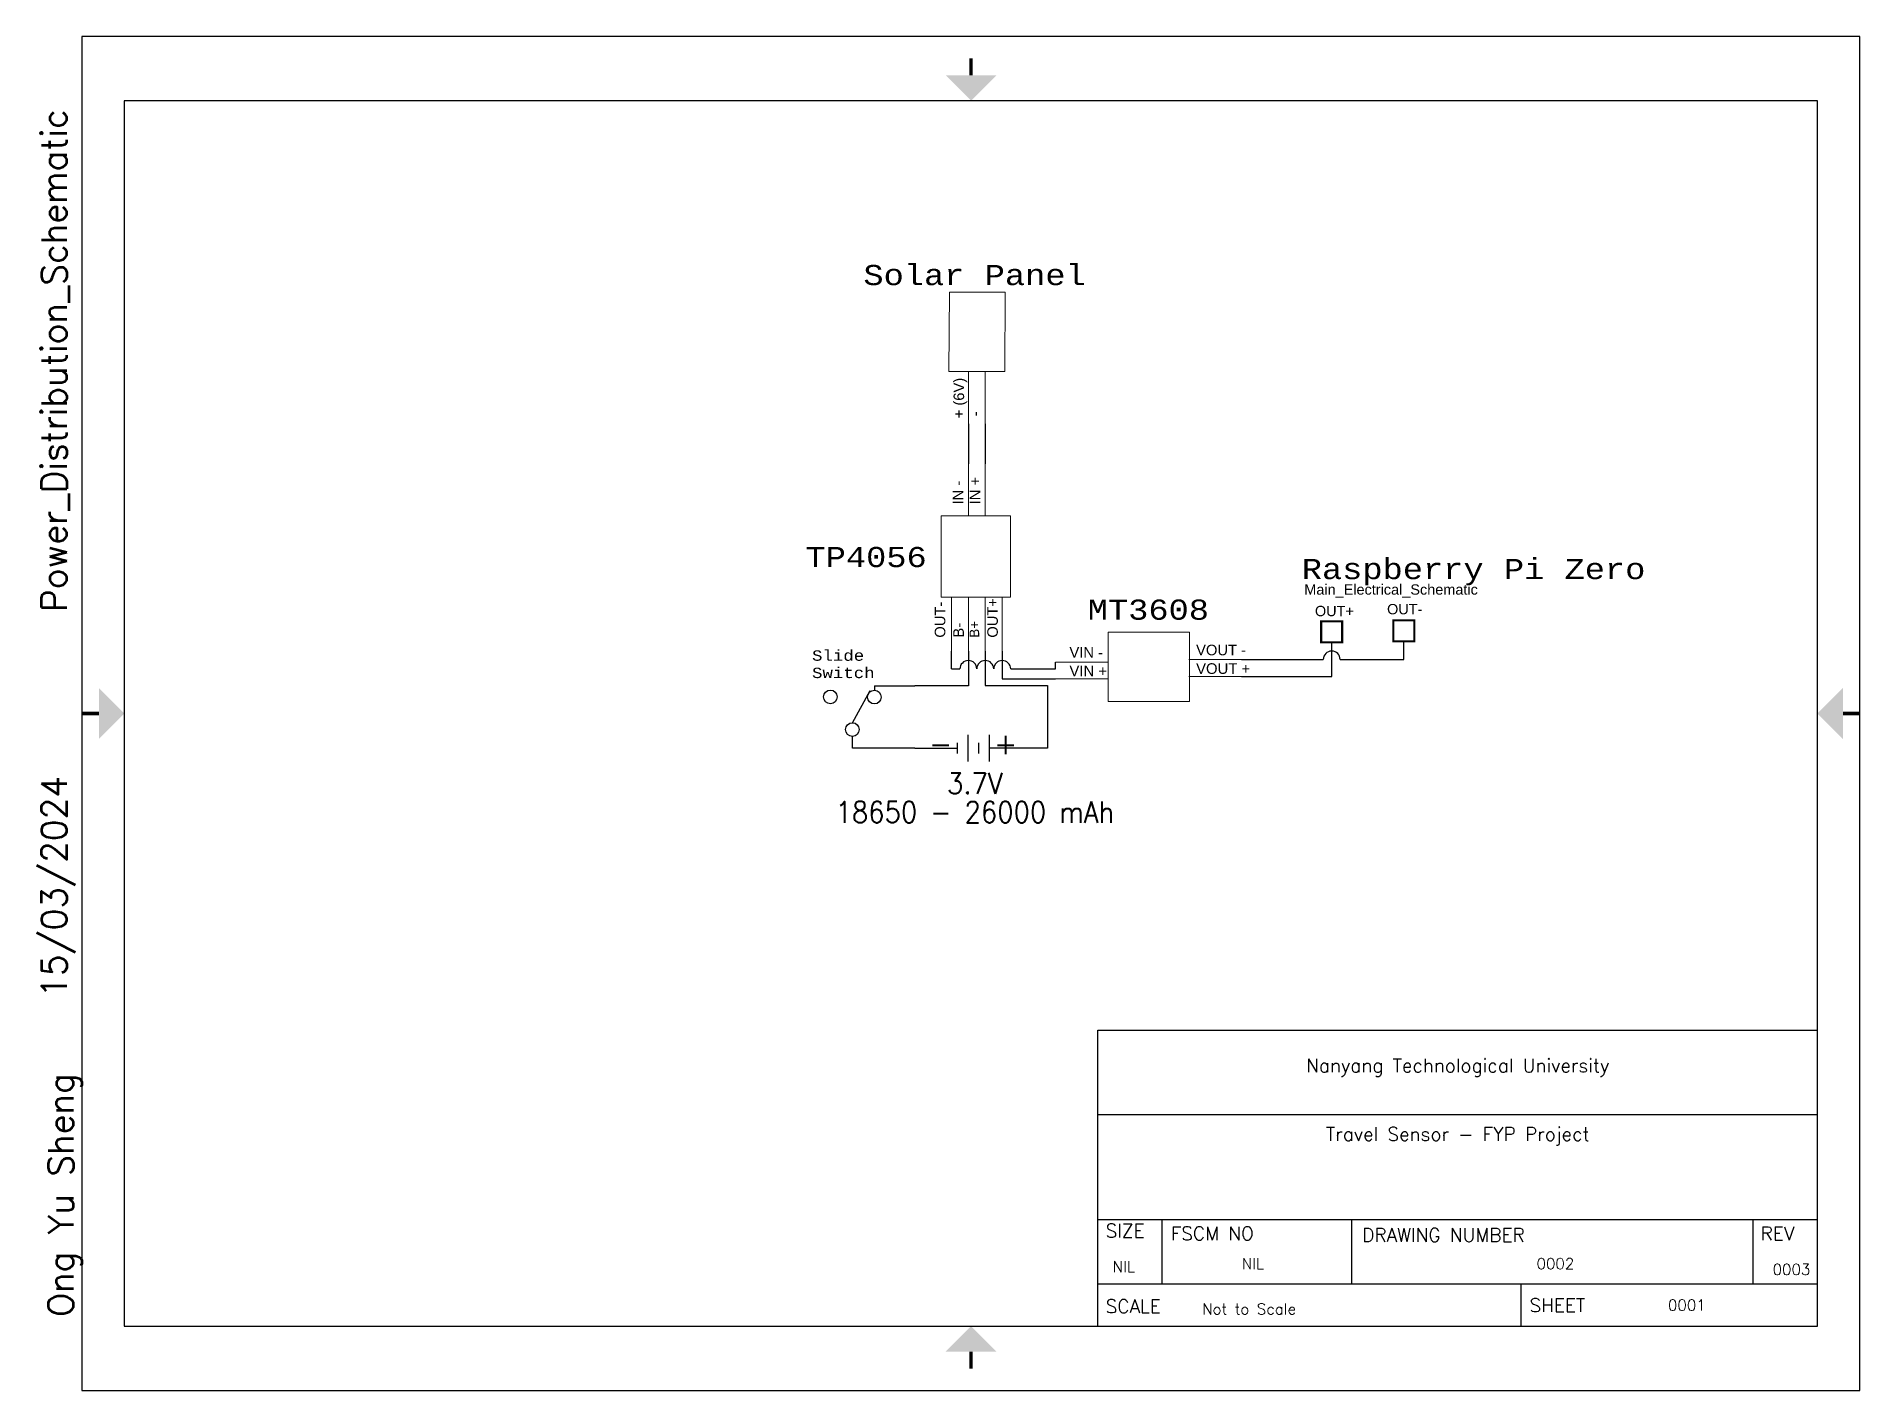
# Model space of a CAD drawing. Header units: inches. Extents: x -0.3 to 10.5, y 0 to 8.
import ezdxf
from ezdxf.enums import TextEntityAlignment as Align

# ---------------------------------------------------------------- set-up
doc = ezdxf.new("R2010")
doc.units = ezdxf.units.IN
doc.header["$LTSCALE"] = 0.75
doc.header["$MEASUREMENT"] = 0
for name, color, linetype in [('5V', 10, 'Continuous'), ('6V', 10, 'Continuous'), ('Device', 5, 'Continuous'), ('DevicePin', 241, 'Continuous'), ('GND', 250, 'Continuous'), ('Label', 7, 'Continuous'), ('MISC', 7, 'Continuous'), ('SYMS', 7, 'Continuous'), ('TAGS', 7, 'Continuous'), ('TB_LABELS', 1, 'Continuous'), ('TERMS', 7, 'Continuous'), ('Title Block', 7, 'Continuous'), ('Viewport', 7, 'Continuous')]:
    doc.layers.add(name, color=color, linetype=linetype)
doc.styles.add('Arial$001', font='arial.ttf', dxfattribs={"height": 1.07943})
doc.styles.add('Courier New$001', font='cour.ttf', dxfattribs={"height": 2.412})
doc.styles.add('Roman', font='romans')
doc.styles.add('WD', font='romans.shx')

# ---------------------------------------------------------------- blocks, each defined once
blk = doc.blocks.new('ANSI_border_A(L)')
at = {"layer": 'Title Block'}
for p, q in [((0, 8), (0, 0)), ((10.5, 8), (0, 8)), ((10.5, 0), (10.5, 8)), ((0.25, 7.62), (0.25, 0.38)), ((10.25, 7.62), (0.25, 7.62)), ((10.25, 0.38), (10.25, 7.62)), ((0.25, 0.38), (10.25, 0.38)), ((0, 0), (10.5, 0))]:
    blk.add_line(p, q, dxfattribs=at)
at = {"layer": 'Title Block', "const_width": 0.02}
for points in [[(5.251, 7.871), (5.251, 7.771)], [(0, 4), (0.1, 4)], [(10.5, 4), (10.4, 4)], [(5.25, 0.13), (5.25, 0.23)]]:
    blk.add_lwpolyline(points, dxfattribs=at)
at = {"layer": 'Title Block'}
for points in [[(5.101, 7.771), (5.401, 7.771), (5.251, 7.621)], [(0.1, 3.85), (0.1, 4.15), (0.25, 4)], [(10.4, 3.85), (10.4, 4.15), (10.25, 4)], [(5.1, 0.23), (5.4, 0.23), (5.25, 0.38)]]:
    blk.add_solid(points, dxfattribs=at)
blk = doc.blocks.new('ANSI_tblock_desc_A(L)')
for p, q in [((0, 0), (0, 1.75)), ((-4.25, 0), (0, 0))]:
    blk.add_line(p, q)
at = {"layer": 'Title Block'}
for p, q in [((-4.25, 1.75), (0, 1.75)), ((-4.25, 0), (-4.25, 1.75)), ((-4.25, 1.25), (0, 1.25)), ((-4.25, 0.63), (0, 0.63)), ((-3.87, 0.25), (-3.87, 0.63)), ((-2.75, 0.25), (-2.75, 0.63)), ((-0.38, 0.25), (-0.38, 0.63)), ((-4.25, 0.25), (0, 0.25)), ((-1.75, 0), (-1.75, 0.25))]:
    blk.add_line(p, q, dxfattribs=at)
at = {"color": 0, "style": 'Roman', "flags": 8}
for tag, p in [('FNAME', (-10.3, 5.12)), ('REVDATE', (-10.3, 2.62)), ('USER', (-10.3, -0.38))]:
    blk.add_attdef(tag, p, '', height=0.15, rotation=90, dxfattribs=at)
at = {"style": 'WD'}
for tag, p in [('PROJDESC', (-2.125, 1.5)), ('TITLE1', (-2.125, 1.095)), ('TITLE2', (-2.125, 0.785))]:
    blk.add_attdef(tag, text='', height=0.08, dxfattribs=at).set_placement(p, align=Align.CENTER)
for tag, p in [('SIZE', (-4.162, 0.32)), ('FSCM_NO', (-3.4, 0.337)), ('DWG_NO', (-1.659, 0.337)), ('REV', (-0.265, 0.303)), ('SCALE', (-3.634, 0.069)), ('SHEET', (-0.883, 0.092))]:
    blk.add_attdef(tag, p, '', height=0.065, dxfattribs=at)
at = {"layer": 'TB_LABELS', "style": 'WD'}
for s, p in [('SIZE', (-4.204, 0.604)), ('FSCM NO', (-3.819, 0.588)), ('DRAWING NUMBER', (-2.689, 0.579)), ('REV', (-0.336, 0.588)), ('SCALE', (-4.204, 0.158)), ('SHEET', (-1.701, 0.164))]:
    blk.add_text(s, height=0.08, dxfattribs=at).set_placement(p, align=Align.TOP_LEFT)
blk = doc.blocks.new('HBA1')
for p, q in [((-0.094, 0.031), (-0.094, -0.031)), ((-0.031, 0.078), (-0.031, -0.078)), ((0.031, 0.031), (0.031, -0.031)), ((0.094, 0.078), (0.094, -0.078))]:
    blk.add_line(p, q)
at = {"style": 'WD'}
for tag, width, p in [('INST', 0.7, (0.006, 0.466)), ('LOC', 0.7, (0.006, 0.296)), ('TAG1', 0.9, (0, 0.14)), ('RATING1', 0.9, (0.006, -0.219)), ('DESC1', 0.7, (0, -0.375)), ('DESC2', 0.7, (0, -0.531))]:
    blk.add_attdef(tag, text='', height=0.125, dxfattribs=dict(at, width=width)).set_placement(p, align=Align.CENTER)
at = {"style": 'WD', "flags": 9}
blk.add_attdef('FAMILY', text='', height=0.01, dxfattribs=at).set_placement((-0.005, 0.107), align=Align.CENTER)
at = {"linetype": 'Continuous', "style": 'WD'}
blk.add_attdef('TERM01', text='', height=0.125, dxfattribs=at).set_placement((-0.122, 0.09), align=Align.TOP_RIGHT)
at = {"style": 'WD', "flags": 1}
for tag, p in [('X4TERM01', (-0.094, 0)), ('X1TERM02', (0.094, 0))]:
    blk.add_attdef(tag, p, '', height=0.0125, dxfattribs=at)
at = {"linetype": 'Continuous', "style": 'WD', "flags": 9}
blk.add_attdef('ASSYCODE', text='', height=0.01, dxfattribs=at).set_placement((0.001, 0.059), align=Align.CENTER)
at = {"linetype": 'Continuous', "style": 'WD', "flags": 1}
for tag, p in [('MFG', (0, 0.078)), ('CAT', (0, 0.097))]:
    blk.add_attdef(tag, text='', height=0.01, dxfattribs=at).set_placement(p, align=Align.MIDDLE)
at = {"linetype": 'Continuous', "style": 'WD'}
blk.add_attdef('TERM02', text='', height=0.125, dxfattribs=at).set_placement((0.122, 0.09), align=Align.TOP_LEFT)
blk = doc.blocks.new('HT0001_1-')
at = {"const_width": 0.0125}
blk.add_lwpolyline([(0.062, -0.062), (-0.062, -0.062), (-0.062, 0.062), (0.062, 0.062)], close=True, dxfattribs=at)
at = {"style": 'WD', "width": 0.85}
for tag, p in [('INST', (0, 0.419)), ('LOC', (0, 0.265)), ('TAGSTRIP', (0.002, -0.279)), ('DESC1', (0, -0.453)), ('DESC2', (0, -0.625)), ('DESC3', (0, -0.797))]:
    blk.add_attdef(tag, text='', height=0.125, dxfattribs=at).set_placement(p, align=Align.CENTER)
at = {"linetype": 'Continuous', "style": 'WD', "width": 0.85}
blk.add_attdef('CNT', text='', height=0.125, dxfattribs=at).set_placement((0.002, 0.114), align=Align.CENTER)
at = {"style": 'WD', "flags": 1}
for tag, p, height in [('X4TERM01', (-0.062, 0), 0.0125), ('X4TERMDESC01', (-0.055, -0.023), 0.025), ('X2TERMDESC01', (-0.006, 0.029), 0.025), ('STRIPSEQ', (0, 0), 0.00125), ('X2TERM01', (0, 0.062), 0.0125), ('X2PIN01', (0.033, 0.084), 0.0125), ('X1TERMDESC01', (0.039, 0.007), 0.025), ('X1TERM01', (0.062, 0), 0.0125), ('X1PIN01', (0.087, 0.016), 0.0125), ('X4PIN01', (-0.114, -0.038), 0.0125), ('LINKTERM', (0, -0.002), 0.00125), ('X8TERM01', (0, -0.062), 0.0125), ('X8TERMDESC01', (0, -0.054), 0.025), ('X8PIN01', (0.026, -0.096), 0.0125)]:
    blk.add_attdef(tag, p, '', height=height, dxfattribs=at)
at = {"linetype": 'Continuous', "style": 'WD', "width": 0.8, "flags": 1}
blk.add_attdef('MFG', text='', height=0.109, dxfattribs=at).set_placement((0.088, -0.406), align=Align.RIGHT)
at = {"style": 'WD', "width": 0.7, "flags": 1}
blk.add_attdef('ASSYCODE', (0.062, -0.281), '', height=0.01, dxfattribs=at)
at = {"style": 'WD', "flags": 9}
for tag, p in [('WDTYPE', (0.121, -0.263)), ('WDBLKNAM', (0.059, -0.575))]:
    blk.add_attdef(tag, text='', height=0.01, dxfattribs=at).set_placement(p, align=Align.RIGHT)
at = {"linetype": 'Continuous', "style": 'WD', "width": 0.8, "flags": 1}
blk.add_attdef('CAT', (-0.131, -0.563), '', height=0.109, dxfattribs=at)

msp = doc.modelspace()

# ---------------------------------------------------------------- linework, layer by layer
at = {"layer": '5V'}
for p, q in [((7.381, 4.219), (7.381, 4.42)), ((5.335, 4.368), (5.335, 4.166)), ((5.435, 4.368), (5.435, 4.204)), ((5.435, 4.204), (5.75, 4.204)), ((6.848, 4.219), (7.381, 4.219)), ((5.335, 4.166), (5.702, 4.166)), ((5.702, 4.166), (5.702, 3.795)), ((5.702, 3.795), (5.357, 3.795))]:
    msp.add_line(p, q, dxfattribs=at)
at = {"layer": '6V'}
msp.add_line((5.235, 5.711), (5.235, 5.476), dxfattribs=at)
at = {"layer": 'Device'}
msp.add_line((4.55, 3.945), (4.656, 4.136), dxfattribs=at)
at = {"layer": 'Device', "linetype": 'Continuous', "lineweight": 15}
for points in [[(5.45, 6.021), (5.453, 6.489), (5.123, 6.489), (5.12, 6.021)], [(5.484, 4.688), (5.484, 5.168), (5.074, 5.168), (5.074, 4.688)], [(6.061, 4.07), (6.541, 4.07), (6.541, 4.48), (6.061, 4.48)]]:
    msp.add_lwpolyline(points, close=True, dxfattribs=at)
at = {"layer": 'Device'}
for centre in [(4.42, 4.098), (4.68, 4.097), (4.55, 3.905)]:
    msp.add_circle(centre, 0.0402, dxfattribs=at)
at = {"layer": 'DevicePin', "linetype": 'Continuous', "lineweight": 15}
for points in [[(5.235, 6.021), (5.235, 5.711), (5.235, 5.711)], [(5.335, 6.021), (5.335, 5.711), (5.335, 5.711)], [(5.235, 5.475), (5.235, 5.165), (5.235, 5.165)], [(5.335, 5.475), (5.335, 5.165), (5.335, 5.165)], [(5.135, 4.688), (5.135, 4.368), (5.135, 4.368)], [(5.235, 4.688), (5.235, 4.368), (5.235, 4.368)], [(5.335, 4.688), (5.335, 4.368), (5.335, 4.368)], [(5.435, 4.688), (5.435, 4.368), (5.435, 4.368)], [(6.848, 4.319), (6.538, 4.319), (6.538, 4.319)], [(6.06, 4.304), (5.75, 4.304), (5.75, 4.304)], [(6.06, 4.204), (5.75, 4.204), (5.75, 4.204)], [(6.848, 4.219), (6.538, 4.219), (6.538, 4.219)]]:
    msp.add_lwpolyline(points, dxfattribs=at)
at = {"layer": 'GND'}
for p, q in [((5.335, 5.711), (5.335, 5.475)), ((7.807, 4.319), (7.807, 4.426)), ((5.135, 4.263), (5.135, 4.368)), ((5.235, 4.368), (5.235, 4.164)), ((6.848, 4.319), (7.331, 4.319)), ((7.431, 4.319), (7.807, 4.319)), ((5.135, 4.263), (5.185, 4.263)), ((5.285, 4.263), (5.285, 4.263)), ((5.485, 4.263), (5.749, 4.263)), ((5.75, 4.263), (5.75, 4.304)), ((4.68, 4.164), (4.919, 4.164)), ((4.68, 4.164), (4.68, 4.137)), ((5.235, 4.164), (4.919, 4.164)), ((4.55, 3.795), (4.55, 3.865)), ((4.919, 3.795), (4.55, 3.795)), ((4.919, 3.795), (5.169, 3.795))]:
    msp.add_line(p, q, dxfattribs=at)
for centre in [(5.235, 4.263), (5.335, 4.263), (5.435, 4.263), (7.381, 4.319)]:
    msp.add_arc(centre, 0.05, 0, 180, dxfattribs=at)

# ---------------------------------------------------------------- block references
ref = msp.add_blockref('ANSI_tblock_desc_A(L)', (10.25, 0.38))
ref.add_attrib('PROJDESC', 'Nanyang Technological University', dxfattribs={"height": 0.08, "style": 'WD'}).set_placement((8.125, 1.88), align=Align.CENTER)
ref.add_attrib('TITLE1', 'Travel Sensor - FYP Project', dxfattribs={"height": 0.08, "style": 'WD'}).set_placement((8.125, 1.475), align=Align.CENTER)
ref.add_attrib('SIZE', 'NIL', (6.088, 0.7), dxfattribs={"height": 0.065, "style": 'WD'})
ref.add_attrib('FSCM_NO', 'NIL', (6.85, 0.717), dxfattribs={"height": 0.065, "style": 'WD'})
ref.add_attrib('DWG_NO', '0002', (8.591, 0.717), dxfattribs={"height": 0.065, "style": 'WD'})
ref.add_attrib('REV', '0003', (9.985, 0.683), dxfattribs={"height": 0.065, "style": 'WD'})
ref.add_attrib('SCALE', 'Not to Scale', (6.616, 0.449), dxfattribs={"height": 0.065, "style": 'WD'})
ref.add_attrib('SHEET', '0001', (9.367, 0.472), dxfattribs={"height": 0.065, "style": 'WD'})
ref.add_attrib('FNAME', 'Power_Distribution_Schematic', (-0.09, 4.6), dxfattribs={"color": 0, "height": 0.15, "rotation": 90, "style": 'Roman', "flags": 8})
ref.add_attrib('REVDATE', '15/03/2024', (-0.09, 2.32), dxfattribs={"color": 0, "height": 0.15, "rotation": 90, "style": 'Roman', "flags": 8})
ref.add_attrib('USER', 'Ong Yu Sheng', (-0.05, 0.435), dxfattribs={"color": 0, "height": 0.15, "rotation": 90, "style": 'Roman', "flags": 8})
at = {"layer": 'SYMS'}
for p in [(7.381, 4.482), (7.807, 4.489)]:
    msp.add_blockref('HT0001_1-', p, dxfattribs=at)
ref = msp.add_blockref('HBA1', (5.263, 3.795), dxfattribs=at)
ref.add_attrib('RATING1', '3.7V', dxfattribs={"layer": 'MISC', "height": 0.125, "style": 'WD', "width": 0.9}).set_placement((5.273, 3.525), align=Align.CENTER)
ref.add_attrib('TERM02', '+', dxfattribs={"layer": 'TERMS', "linetype": 'Continuous', "height": 0.125, "style": 'WD'}).set_placement((5.385, 3.885), align=Align.TOP_LEFT)
ref.add_attrib('TERM01', '-', dxfattribs={"layer": 'TERMS', "linetype": 'Continuous', "height": 0.125, "style": 'WD'}).set_placement((5.141, 3.885), align=Align.TOP_RIGHT)
ref.add_attrib('TAG1', '18650 - 26000 mAh', dxfattribs={"layer": 'TAGS', "height": 0.125, "style": 'WD', "width": 0.9}).set_placement((5.273, 3.355), align=Align.CENTER)
at = {"layer": 'Viewport'}
msp.add_blockref('ANSI_border_A(L)', (0, 0), dxfattribs=at)

# ---------------------------------------------------------------- texts
at = {"layer": 'Label'}
for s, height, style, p in [('Solar Panel', 0.11914, 'Courier New$001', (4.615, 6.531)), ('TP4056', 0.1191, 'Courier New$001', (4.273, 4.865)), ('Raspberry Pi Zero', 0.11914, 'Courier New$001', (7.204, 4.794)), ('Main_Electrical_Schematic', 0.06113, 'Arial$001', (7.219, 4.702)), ('MT3608', 0.1191, 'Courier New$001', (5.94, 4.554)), ('OUT+', 0.0611, 'Arial$001', (7.282, 4.575)), ('OUT-', 0.0611, 'Arial$001', (7.708, 4.586)), ('VIN -', 0.0623, 'Arial$001', (5.832, 4.33)), ('VOUT -', 0.0623, 'Arial$001', (6.58, 4.344)), ('VIN +', 0.0629, 'Arial$001', (5.832, 4.22)), ('VOUT +', 0.0629, 'Arial$001', (6.58, 4.234))]:
    msp.add_text(s, height=height, dxfattribs=dict(at, style=style)).set_placement(p)
at = {"layer": 'Label', "style": 'Arial$001'}
for s, height, p in [('+ (6V)', 0.0623, (5.21, 5.744)), ('-', 0.0629, (5.306, 5.756)), ('IN +', 0.0629, (5.305, 5.235)), ('IN -', 0.0623, (5.205, 5.235)), ('OUT-', 0.0623, (5.099, 4.448)), ('OUT+', 0.0621, (5.409, 4.448)), ('B-', 0.0629, (5.209, 4.448)), ('B+', 0.0566, (5.299, 4.448))]:
    msp.add_text(s, height=height, rotation=90, dxfattribs=at).set_placement(p)
at = {"layer": 'Label', "insert": (4.312, 4.373), "char_height": 0.0614, "attachment_point": 1, "style": 'Courier New$001'}
msp.add_mtext_dynamic_manual_height_columns('{\\C0;Slide Switch}', width=0.43422, gutter_width=0.25, heights=[0], dxfattribs=at)

doc.saveas('drawing.dxf')
